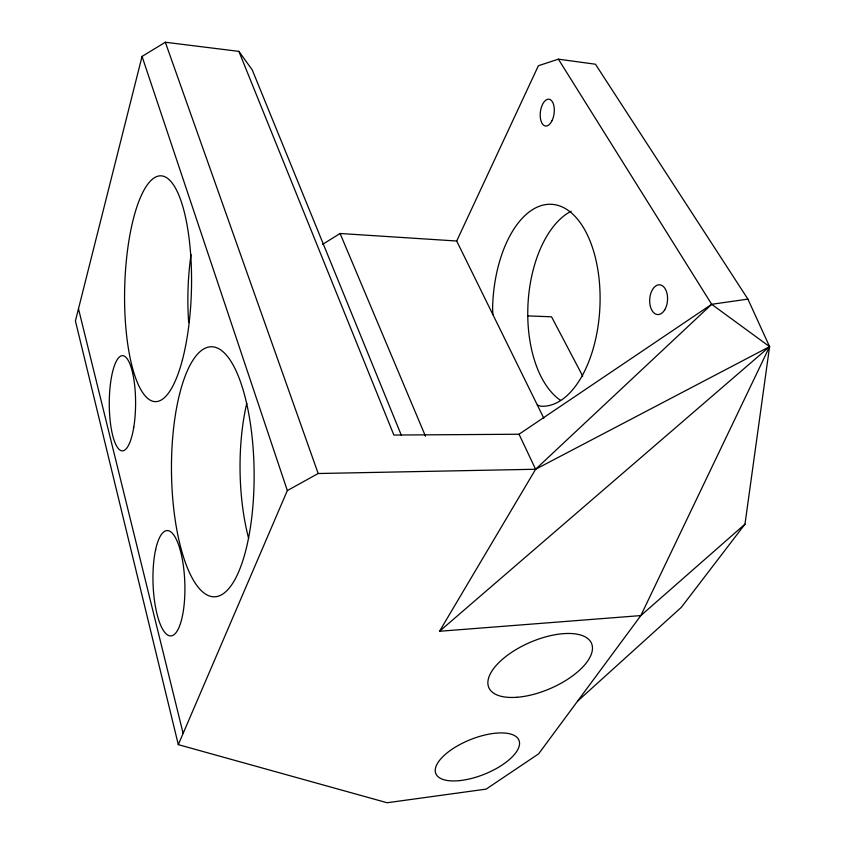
<?xml version="1.0" encoding="UTF-8"?>
<svg xmlns="http://www.w3.org/2000/svg" width="845" height="845" viewBox="0 0 845 845"><rect width="100%" height="100%" fill="white"/><g stroke="black" fill="none" stroke-linecap="round" stroke-linejoin="round"><path stroke-width="1.27" d="M577.547 701.202L681.26 607.397L744.973 524.154L769.584 346.64L747.909 299.119L595.45 64.22L558.387 59.171L538.392 65.73L456.701 241.015L543.757 418.106M401.375 435.386L252.254 69.924L238.881 51.376L165.324 42.25L142.055 56.414L75.416 320.92L178.306 744.646L387.147 802.75L486.16 789.114L538.614 753.856L640.837 615.582L769.584 346.64L711.68 304.295L558.387 59.171M178.306 744.646L287.332 490.586L318.185 473.517L535.614 469.25L769.584 346.64L439.527 631.268L640.837 615.582L744.973 524.154M439.527 631.268L535.614 469.25L711.68 304.295L747.909 299.119M238.881 51.376L393.865 435.048L519.041 434.245L711.68 304.295M322.547 244.395L340.091 233.495L456.701 241.015M527.85 315.903L551.542 316.801L582.723 376.12M537.378 405.114L540.874 406.213A101.094 53.605 -87.1 0 0 599.929 306.481A101.094 53.605 -87.1 0 0 549.514 204.268A101.094 53.605 -87.1 0 0 492.593 308.33L492.878 314.615M519.041 434.245L535.614 469.25M340.091 233.495L425.468 436.189M165.324 42.25L318.185 473.517M142.055 56.414L287.332 490.586M78.479 308.742L183.133 733.418M188.678 322.515A110.441 37.127 -88.4 0 1 191.044 254.62M248.641 538.371A121.965 45.693 89.2 0 1 246.772 403.34M560.552 400.35A99.689 55.062 -86.9 0 1 528.04 303.439A99.689 55.062 -86.9 0 1 571.188 211.197M155.67 549.44A52.696 15.886 88 0 0 167.806 635.113A52.696 15.886 88 0 0 183.28 565.115A52.696 15.886 88 0 0 155.67 549.44M133.774 427.169A47.595 13.161 -89.9 0 0 122.546 355.661A47.595 13.161 -89.9 0 0 110.98 426.947A47.595 13.161 -89.9 0 0 133.774 427.169M182.414 359.896A112.945 33.399 -88.6 0 0 165.842 177.239A112.945 33.399 -88.6 0 0 125.968 329.096A112.945 33.399 -88.6 0 0 182.414 359.896M179.615 393.95A125.028 41.31 89.3 0 0 208.113 595.471A125.028 41.31 89.3 0 0 250.754 426.091A125.028 41.31 89.3 0 0 179.615 393.95M664.751 309.766A14.914 8.915 -86.1 0 0 661.212 285.145A14.914 8.915 -86.1 0 0 649.9 304.094A14.914 8.915 -86.1 0 0 664.751 309.766M552.081 120.571A13.499 6.897 -82.6 0 0 549.303 99.277A13.499 6.897 -82.6 0 0 540.377 117.994A13.499 6.897 -82.6 0 0 552.081 120.571M516.886 697.283A55.907 25.192 -23.3 0 0 592.377 646.562A55.907 25.192 -23.3 0 0 511.225 652.615A55.907 25.192 -23.3 0 0 516.886 697.283M460.25 780.548A44.774 18.653 -21.8 0 0 519.326 741.403A44.774 18.653 -21.8 0 0 452.624 748.86A44.774 18.653 -21.8 0 0 460.25 780.548"/></g></svg>
